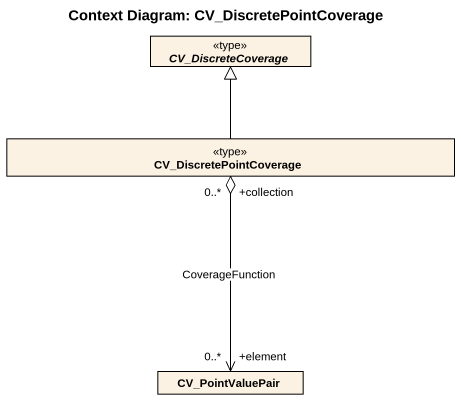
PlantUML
@startuml
title Context Diagram: CV_DiscretePointCoverage
hide circle
hide empty members
abstract class CV_DiscreteCoverage <<type>>
class CV_DiscretePointCoverage <<type>>
class CV_PointValuePair
CV_DiscretePointCoverage -up-|> CV_DiscreteCoverage
CV_DiscretePointCoverage "+collection\n0..*" o--> "+element\n0..*" CV_PointValuePair : CoverageFunction
@enduml
